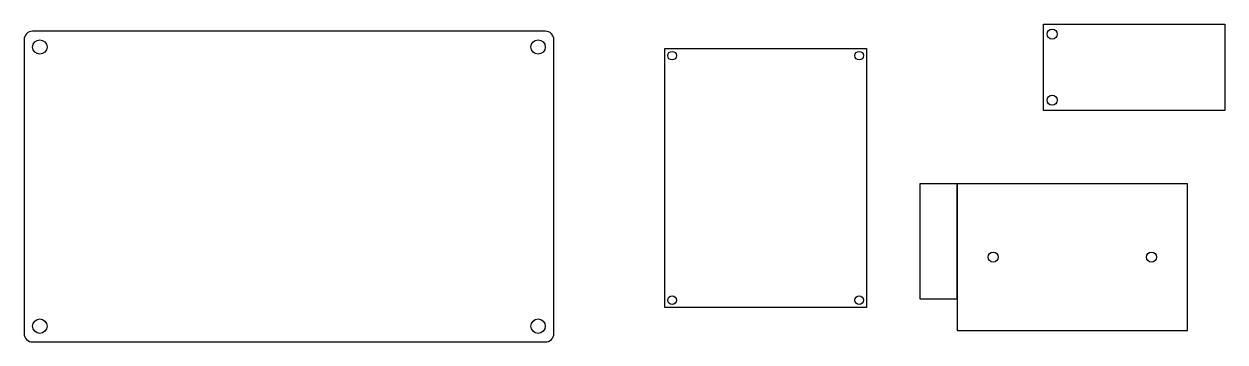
# Model space of a CAD drawing. Header units: inches. Extents: x 0 to 417, y 0 to 110.
import ezdxf

# ---------------------------------------------------------------- set-up
doc = ezdxf.new("R2010")
doc.units = ezdxf.units.IN
doc.header["$MEASUREMENT"] = 0

msp = doc.modelspace()

# ---------------------------------------------------------------- linework, layer by layer
for points in [[(354, 110.5), (417, 110.5), (417, 80.5), (354, 80.5)], [(222.5, 102), (292.5, 102), (292.5, 12), (222.5, 12)], [(324, 55), (311, 55), (311, 15), (324, 15)], [(404, 55), (324, 55), (324, 4), (404, 4)]]:
    msp.add_lwpolyline(points, close=True)
msp.add_lwpolyline([(3, 0), (181, 0, 0.414214), (184, 3), (184, 105, 0.414214), (181, 108), (3, 108, 0.414214), (0, 105), (0, 3, 0.414214)], format="xyb", close=True)
for centre, radius in [((357, 107), 1.75), ((5.5, 102.5), 2.5), ((178.5, 102.5), 2.5), ((225, 99.5), 1.5), ((290, 99.5), 1.5), ((357, 84), 1.75), ((336.5, 29.5), 1.75), ((391.5, 29.5), 1.75), ((225, 14.5), 1.5), ((290, 14.5), 1.5), ((5.5, 5.5), 2.5), ((178.5, 5.5), 2.5)]:
    msp.add_circle(centre, radius)

doc.saveas('drawing.dxf')
